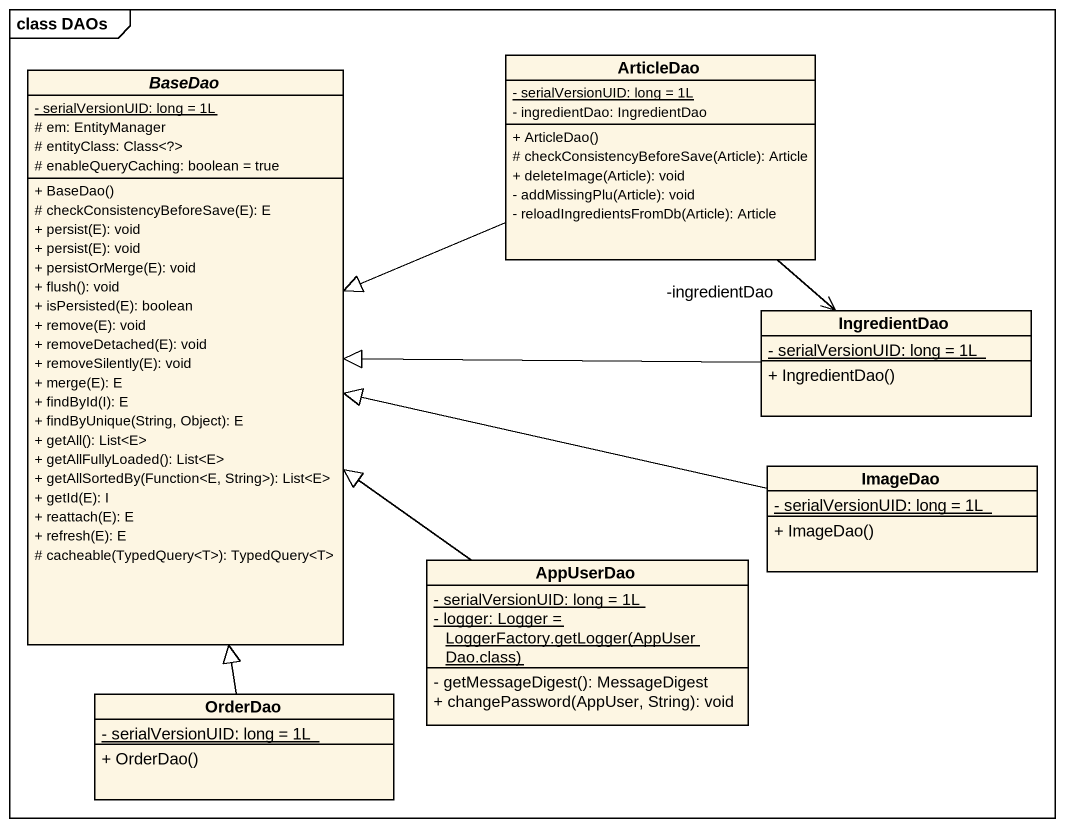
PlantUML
@startuml
mainframe class DAOs
hide circle
hide empty members
skinparam classAttributeIconSize 0
abstract class BaseDao {
  {static} - serialVersionUID: long = 1L
  # em: EntityManager
  # entityClass: Class<?>
  # enableQueryCaching: boolean = true
  + BaseDao()
  # checkConsistencyBeforeSave(E): E
  + persist(E): void
  + persist(E): void
  + persistOrMerge(E): void
  + flush(): void
  + isPersisted(E): boolean
  + remove(E): void
  + removeDetached(E): void
  + removeSilently(E): void
  + merge(E): E
  + findById(I): E
  + findByUnique(String, Object): E
  + getAll(): List<E>
  + getAllFullyLoaded(): List<E>
  + getAllSortedBy(Function<E, String>): List<E>
  + getId(E): I
  + reattach(E): E
  + refresh(E): E
  # cacheable(TypedQuery<T>): TypedQuery<T>
}
class ArticleDao {
  {static} - serialVersionUID: long = 1L
  - ingredientDao: IngredientDao
  + ArticleDao()
  # checkConsistencyBeforeSave(Article): Article
  + deleteImage(Article): void
  - addMissingPlu(Article): void
  - reloadIngredientsFromDb(Article): Article
}
class IngredientDao {
  {static} - serialVersionUID: long = 1L
  + IngredientDao()
}
class ImageDao {
  {static} - serialVersionUID: long = 1L
  + ImageDao()
}
class AppUserDao {
  {static} - serialVersionUID: long = 1L
  {static} {field} - logger: Logger = LoggerFactory.getLogger(AppUserDao.class)
  - getMessageDigest(): MessageDigest
  + changePassword(AppUser, String): void
}
class OrderDao {
  {static} - serialVersionUID: long = 1L
  + OrderDao()
}
ArticleDao -left-|> BaseDao
ArticleDao --> "-ingredientDao" IngredientDao
IngredientDao -left-|> BaseDao
ImageDao -left-|> BaseDao
AppUserDao -up-|> BaseDao
OrderDao -up-|> BaseDao
@enduml
